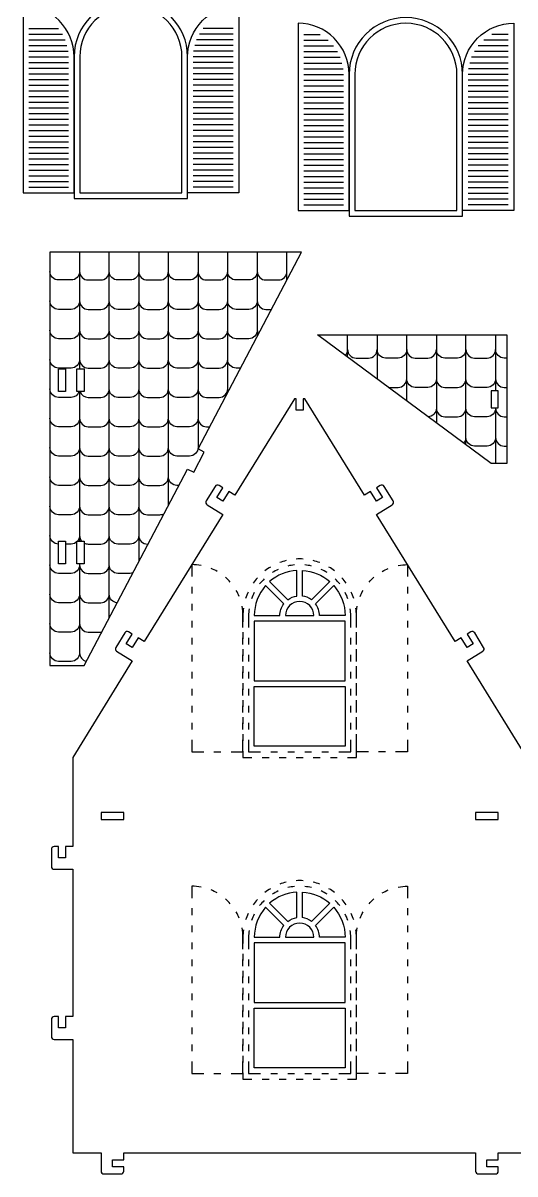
# Model space of a CAD drawing. Extents: x 3334 to 5610, y 984 to 2451.
# Drawn here: x 3334 to 3750, y 984 to 1959 of the extents above; entities that cross this region are included whole.
import ezdxf

# ---------------------------------------------------------------- set-up
doc = ezdxf.new("R2010")
doc.units = 0
doc.header["$MEASUREMENT"] = 0
doc.layers.add('LAYER1', color=18, linetype='CONTINUOUS')

msp = doc.modelspace()

# ---------------------------------------------------------------- linework, layer by layer
at = {"layer": 'LAYER1'}
for points in [[(3334.36, 1814.96), (3377.56, 1814.96), (3377.56, 1930.16, 0.414214), (3334.36, 1973.36)], [(3377.56, 1930.16), (3377.56, 1810.16), (3473.56, 1810.16), (3473.56, 1930.16, 1)], [(3382.36, 1930.16), (3382.36, 1814.96), (3468.76, 1814.96), (3468.76, 1930.16, 1)], [(3516.76, 1814.96), (3473.56, 1814.96), (3473.56, 1930.16, -0.414214), (3516.76, 1973.36)], [(3610.16, 1915.26), (3610.16, 1795.26), (3706.16, 1795.26), (3706.16, 1915.26, 1)], [(3566.96, 1800.06), (3610.16, 1800.06), (3610.16, 1915.26, 0.414214), (3566.96, 1958.46)], [(3614.96, 1915.26), (3614.96, 1800.06), (3701.36, 1800.06), (3701.36, 1915.26, 1)], [(3749.36, 1800.06), (3706.16, 1800.06), (3706.16, 1915.26, -0.414214), (3749.36, 1958.46)], [(3542.95, 1485.75), (3558.29, 1470.41, -0.125326), (3565.95, 1473.58), (3565.95, 1495.28, 0.166595)], [(3570.75, 1495.28, -0.166595), (3593.76, 1485.75), (3578.41, 1470.41, 0.125326), (3570.75, 1473.58)], [(3539.56, 1482.35, 0.182708), (3529.95, 1456.95), (3551.55, 1456.95, -0.161906), (3554.9, 1467.01)], [(3597.15, 1482.35, -0.182708), (3606.75, 1456.95), (3585.15, 1456.95, 0.161906), (3581.81, 1467.01)], [(3580.35, 1456.95, 1), (3556.35, 1456.95)], [(3542.95, 1213.44), (3558.29, 1198.1, -0.125326), (3565.95, 1201.27), (3565.95, 1222.97, 0.166595)], [(3570.75, 1222.97, -0.166595), (3593.76, 1213.44), (3578.41, 1198.1, 0.125326), (3570.75, 1201.27)], [(3539.56, 1210.04, 0.182708), (3529.95, 1184.64), (3551.55, 1184.64, -0.161906), (3554.9, 1194.7)], [(3597.15, 1210.04, -0.182708), (3606.75, 1184.64), (3585.15, 1184.64, 0.161906), (3581.81, 1194.7)], [(3580.35, 1184.64, 1), (3556.35, 1184.64)]]:
    msp.add_lwpolyline(points, format="xyb", close=True, dxfattribs=at)
for points in [[(3339.16, 1954.16), (3364.34, 1954.16)], [(3339.16, 1949.36), (3367.62, 1949.36)], [(3511.96, 1949.36), (3483.5, 1949.36)], [(3511.96, 1954.16), (3486.78, 1954.16)], [(3339.16, 1944.56), (3369.96, 1944.56)], [(3339.16, 1939.76), (3371.54, 1939.76)], [(3511.96, 1939.76), (3479.58, 1939.76)], [(3511.96, 1944.56), (3481.16, 1944.56)], [(3571.76, 1948.86), (3585.55, 1948.86)], [(3571.76, 1944.06), (3592.36, 1944.06)], [(3571.76, 1939.26), (3596.94, 1939.26)], [(3744.56, 1939.26), (3719.39, 1939.26)], [(3744.56, 1944.06), (3723.97, 1944.06)], [(3744.56, 1948.86), (3730.77, 1948.86)], [(3339.16, 1934.96), (3372.46, 1934.96)], [(3339.16, 1930.16), (3372.76, 1930.16)], [(3511.96, 1930.16), (3478.36, 1930.16)], [(3511.96, 1934.96), (3478.66, 1934.96)], [(3571.76, 1934.46), (3600.22, 1934.46)], [(3571.76, 1929.66), (3602.56, 1929.66)], [(3744.56, 1929.66), (3713.77, 1929.66)], [(3744.56, 1934.46), (3716.11, 1934.46)], [(3339.16, 1925.36), (3372.76, 1925.36)], [(3339.16, 1920.56), (3372.76, 1920.56)], [(3511.96, 1925.36), (3478.36, 1925.36)], [(3511.96, 1920.56), (3478.36, 1920.56)], [(3571.76, 1924.86), (3604.14, 1924.86)], [(3571.76, 1920.06), (3605.06, 1920.06)], [(3744.56, 1920.06), (3711.27, 1920.06)], [(3744.56, 1924.86), (3712.18, 1924.86)], [(3339.16, 1915.76), (3372.76, 1915.76)], [(3339.16, 1910.96), (3372.76, 1910.96)], [(3511.96, 1915.76), (3478.36, 1915.76)], [(3511.96, 1910.96), (3478.36, 1910.96)], [(3571.76, 1915.26), (3605.36, 1915.26)], [(3571.76, 1910.46), (3605.36, 1910.46)], [(3744.56, 1915.26), (3710.96, 1915.26)], [(3744.56, 1910.46), (3710.96, 1910.46)], [(3339.16, 1906.16), (3372.76, 1906.16)], [(3339.16, 1901.36), (3372.76, 1901.36)], [(3511.96, 1906.16), (3478.36, 1906.16)], [(3511.96, 1901.36), (3478.36, 1901.36)], [(3571.76, 1905.66), (3605.36, 1905.66)], [(3571.76, 1900.86), (3605.36, 1900.86)], [(3744.56, 1905.66), (3710.96, 1905.66)], [(3744.56, 1900.86), (3710.96, 1900.86)], [(3339.16, 1896.56), (3372.76, 1896.56)], [(3339.16, 1891.76), (3372.76, 1891.76)], [(3511.96, 1896.56), (3478.36, 1896.56)], [(3511.96, 1891.76), (3478.36, 1891.76)], [(3571.76, 1896.06), (3605.36, 1896.06)], [(3571.76, 1891.26), (3605.36, 1891.26)], [(3744.56, 1896.06), (3710.96, 1896.06)], [(3744.56, 1891.26), (3710.96, 1891.26)], [(3339.16, 1886.96), (3372.76, 1886.96)], [(3339.16, 1882.16), (3372.76, 1882.16)], [(3511.96, 1886.96), (3478.36, 1886.96)], [(3511.96, 1882.16), (3478.36, 1882.16)], [(3571.76, 1886.46), (3605.36, 1886.46)], [(3571.76, 1881.66), (3605.36, 1881.66)], [(3744.56, 1886.46), (3710.96, 1886.46)], [(3744.56, 1881.66), (3710.96, 1881.66)], [(3339.16, 1877.36), (3372.76, 1877.36)], [(3339.16, 1872.56), (3372.76, 1872.56)], [(3511.96, 1877.36), (3478.36, 1877.36)], [(3511.96, 1872.56), (3478.36, 1872.56)], [(3571.76, 1876.86), (3605.36, 1876.86)], [(3571.76, 1872.06), (3605.36, 1872.06)], [(3744.56, 1876.86), (3710.96, 1876.86)], [(3744.56, 1872.06), (3710.96, 1872.06)], [(3339.16, 1867.76), (3372.76, 1867.76)], [(3339.16, 1862.96), (3372.76, 1862.96)], [(3511.96, 1867.76), (3478.36, 1867.76)], [(3511.96, 1862.96), (3478.36, 1862.96)], [(3571.76, 1867.26), (3605.36, 1867.26)], [(3571.76, 1862.46), (3605.36, 1862.46)], [(3744.56, 1867.26), (3710.96, 1867.26)], [(3744.56, 1862.46), (3710.96, 1862.46)], [(3339.16, 1858.16), (3372.76, 1858.16)], [(3339.16, 1853.36), (3372.76, 1853.36)], [(3511.96, 1858.16), (3478.36, 1858.16)], [(3511.96, 1853.36), (3478.36, 1853.36)], [(3571.76, 1857.66), (3605.36, 1857.66)], [(3571.76, 1852.86), (3605.36, 1852.86)], [(3744.56, 1857.66), (3710.96, 1857.66)], [(3744.56, 1852.86), (3710.96, 1852.86)], [(3339.16, 1848.56), (3372.76, 1848.56)], [(3339.16, 1843.76), (3372.76, 1843.76)], [(3511.96, 1848.56), (3478.36, 1848.56)], [(3511.96, 1843.76), (3478.36, 1843.76)], [(3571.76, 1848.06), (3605.36, 1848.06)], [(3571.76, 1843.26), (3605.36, 1843.26)], [(3744.56, 1848.06), (3710.96, 1848.06)], [(3744.56, 1843.26), (3710.96, 1843.26)], [(3339.16, 1838.96), (3372.76, 1838.96)], [(3339.16, 1834.16), (3372.76, 1834.16)], [(3511.96, 1838.96), (3478.36, 1838.96)], [(3511.96, 1834.16), (3478.36, 1834.16)], [(3571.76, 1838.46), (3605.36, 1838.46)], [(3571.76, 1833.66), (3605.36, 1833.66)], [(3744.56, 1838.46), (3710.96, 1838.46)], [(3744.56, 1833.66), (3710.96, 1833.66)], [(3339.16, 1829.36), (3372.76, 1829.36)], [(3339.16, 1824.56), (3372.76, 1824.56)], [(3511.96, 1829.36), (3478.36, 1829.36)], [(3511.96, 1824.56), (3478.36, 1824.56)], [(3571.76, 1828.86), (3605.36, 1828.86)], [(3571.76, 1824.06), (3605.36, 1824.06)], [(3744.56, 1828.86), (3710.96, 1828.86)], [(3744.56, 1824.06), (3710.96, 1824.06)], [(3339.16, 1819.76), (3372.76, 1819.76)], [(3511.96, 1819.76), (3478.36, 1819.76)], [(3571.76, 1819.26), (3605.36, 1819.26)], [(3571.76, 1814.46), (3605.36, 1814.46)], [(3744.56, 1819.26), (3710.96, 1819.26)], [(3744.56, 1814.46), (3710.96, 1814.46)], [(3571.76, 1809.66), (3605.36, 1809.66)], [(3571.76, 1804.86), (3605.36, 1804.86)], [(3744.56, 1809.66), (3710.96, 1809.66)], [(3744.56, 1804.86), (3710.96, 1804.86)], [(3382.2, 1764.58), (3382.2, 1665.86)], [(3407.25, 1455.15), (3407.25, 1764.58)], [(3432.29, 1764.58), (3432.29, 1502.82)], [(3457.34, 1550.48), (3457.34, 1764.58)], [(3482.39, 1764.58), (3482.39, 1598.15)], [(3507.44, 1645.81), (3507.44, 1764.58)], [(3532.48, 1764.58), (3532.48, 1693.48)], [(3557.53, 1741.14), (3557.53, 1764.58)], [(3608.8, 1675.84), (3608.8, 1694.6)], [(3633.85, 1694.6), (3633.85, 1657.27)], [(3658.89, 1638.7), (3658.89, 1694.6)], [(3683.94, 1694.6), (3683.94, 1620.13)], [(3708.99, 1601.56), (3708.99, 1694.6)], [(3734.04, 1694.6), (3734.04, 1647.4)], [(3382.2, 1646.66), (3382.2, 1520.12)], [(3734.04, 1633), (3734.04, 1585.8)], [(3477.15, 1481.47), (3477.15, 1475.71)], [(3659.55, 1481.47), (3659.55, 1475.71)], [(3477.15, 1467.06), (3477.15, 1461.3)], [(3659.55, 1467.06), (3659.55, 1461.3)], [(3477.15, 1452.65), (3477.15, 1446.89)], [(3520.35, 1456.95), (3520.35, 1451.71)], [(3525.15, 1456.95), (3525.15, 1446.9)], [(3659.55, 1452.65), (3659.55, 1446.89)], [(3520.35, 1443.06), (3520.35, 1437.3)], [(3616.35, 1437.3), (3616.35, 1443.06)], [(3477.15, 1438.24), (3477.15, 1432.48)], [(3520.35, 1432.49), (3520.35, 1438.26)], [(3525.15, 1438.26), (3525.15, 1432.49)], [(3611.55, 1432.49), (3611.55, 1438.26)], [(3616.35, 1432.49), (3616.35, 1438.26)], [(3659.55, 1438.24), (3659.55, 1432.48)], [(3477.15, 1423.83), (3477.15, 1418.07)], [(3520.35, 1428.65), (3520.35, 1422.89)], [(3520.35, 1418.08), (3520.35, 1423.85)], [(3525.15, 1423.85), (3525.15, 1418.08)], [(3611.55, 1418.08), (3611.55, 1423.85)], [(3616.35, 1422.89), (3616.35, 1428.65)], [(3616.35, 1418.08), (3616.35, 1423.85)], [(3659.55, 1423.83), (3659.55, 1418.07)], [(3520.35, 1414.24), (3520.35, 1408.48)], [(3616.35, 1408.48), (3616.35, 1414.24)], [(3477.15, 1409.42), (3477.15, 1403.66)], [(3520.35, 1403.67), (3520.35, 1409.44)], [(3525.15, 1409.44), (3525.15, 1403.67)], [(3611.55, 1403.67), (3611.55, 1409.44)], [(3616.35, 1403.67), (3616.35, 1409.44)], [(3659.55, 1409.42), (3659.55, 1403.66)], [(3477.15, 1395.01), (3477.15, 1389.25)], [(3520.35, 1399.83), (3520.35, 1394.07)], [(3520.35, 1389.26), (3520.35, 1395.03)], [(3525.15, 1395.03), (3525.15, 1389.26)], [(3611.55, 1389.26), (3611.55, 1395.03)], [(3616.35, 1394.07), (3616.35, 1399.83)], [(3616.35, 1389.26), (3616.35, 1395.03)], [(3659.55, 1395.01), (3659.55, 1389.25)], [(3520.35, 1385.42), (3520.35, 1379.66)], [(3616.35, 1379.66), (3616.35, 1385.42)], [(3477.15, 1380.61), (3477.15, 1374.84)], [(3520.35, 1374.86), (3520.35, 1380.62)], [(3525.15, 1380.62), (3525.15, 1374.86)], [(3611.55, 1374.86), (3611.55, 1380.62)], [(3616.35, 1374.86), (3616.35, 1380.62)], [(3659.55, 1380.61), (3659.55, 1374.84)], [(3477.15, 1366.2), (3477.15, 1360.43)], [(3520.35, 1371.01), (3520.35, 1365.25)], [(3520.35, 1360.45), (3520.35, 1366.21)], [(3525.15, 1366.21), (3525.15, 1360.45)], [(3611.55, 1360.45), (3611.55, 1366.21)], [(3616.35, 1365.25), (3616.35, 1371.01)], [(3616.35, 1360.45), (3616.35, 1366.21)], [(3659.55, 1366.2), (3659.55, 1360.43)], [(3520.35, 1356.61), (3520.35, 1350.84)], [(3616.35, 1350.84), (3616.35, 1356.61)], [(3477.15, 1351.79), (3477.15, 1341.75)], [(3510.28, 1341.75), (3520.35, 1341.75), (3520.35, 1351.8)], [(3525.15, 1351.8), (3525.15, 1341.75), (3535.21, 1341.75)], [(3601.5, 1341.75), (3611.55, 1341.75), (3611.55, 1351.8)], [(3626.43, 1341.75), (3616.35, 1341.75), (3616.35, 1351.8)], [(3659.55, 1351.79), (3659.55, 1341.75)], [(3477.15, 1341.75), (3487.23, 1341.75)], [(3495.87, 1341.75), (3501.64, 1341.75)], [(3520.35, 1342.2), (3520.35, 1336.95), (3528.01, 1336.95)], [(3536.65, 1336.95), (3542.42, 1336.95)], [(3543.86, 1341.75), (3549.62, 1341.75)], [(3551.06, 1336.95), (3556.83, 1336.95)], [(3558.27, 1341.75), (3564.03, 1341.75)], [(3565.47, 1336.95), (3571.24, 1336.95)], [(3572.68, 1341.75), (3578.44, 1341.75)], [(3579.88, 1336.95), (3585.65, 1336.95)], [(3587.09, 1341.75), (3592.85, 1341.75)], [(3594.29, 1336.95), (3600.05, 1336.95)], [(3608.7, 1336.95), (3616.35, 1336.95), (3616.35, 1342.2)], [(3640.84, 1341.75), (3635.07, 1341.75)], [(3659.55, 1341.75), (3649.48, 1341.75)], [(3477.15, 1209.16), (3477.15, 1203.4)], [(3659.55, 1209.16), (3659.55, 1203.4)], [(3477.15, 1194.75), (3477.15, 1188.99)], [(3659.55, 1194.75), (3659.55, 1188.99)], [(3477.15, 1180.34), (3477.15, 1174.58)], [(3520.35, 1184.64), (3520.35, 1179.4)], [(3525.15, 1184.64), (3525.15, 1174.59)], [(3659.55, 1180.34), (3659.55, 1174.58)], [(3520.35, 1170.75), (3520.35, 1164.99)], [(3616.35, 1164.99), (3616.35, 1170.75)], [(3477.15, 1165.93), (3477.15, 1160.17)], [(3520.35, 1160.18), (3520.35, 1165.95)], [(3525.15, 1165.95), (3525.15, 1160.18)], [(3611.55, 1160.18), (3611.55, 1165.95)], [(3616.35, 1160.18), (3616.35, 1165.95)], [(3659.55, 1165.93), (3659.55, 1160.17)], [(3477.15, 1151.52), (3477.15, 1145.76)], [(3520.35, 1156.34), (3520.35, 1150.58)], [(3520.35, 1145.77), (3520.35, 1151.54)], [(3525.15, 1151.54), (3525.15, 1145.77)], [(3611.55, 1145.77), (3611.55, 1151.54)], [(3616.35, 1150.58), (3616.35, 1156.34)], [(3616.35, 1145.77), (3616.35, 1151.54)], [(3659.55, 1151.52), (3659.55, 1145.76)], [(3520.35, 1141.93), (3520.35, 1136.17)], [(3616.35, 1136.17), (3616.35, 1141.93)], [(3477.15, 1137.11), (3477.15, 1131.35)], [(3520.35, 1131.36), (3520.35, 1137.13)], [(3525.15, 1137.13), (3525.15, 1131.36)], [(3611.55, 1131.36), (3611.55, 1137.13)], [(3616.35, 1131.36), (3616.35, 1137.13)], [(3659.55, 1137.11), (3659.55, 1131.35)], [(3477.15, 1122.71), (3477.15, 1116.94)], [(3520.35, 1127.52), (3520.35, 1121.76)], [(3520.35, 1116.96), (3520.35, 1122.72)], [(3525.15, 1122.72), (3525.15, 1116.96)], [(3611.55, 1116.96), (3611.55, 1122.72)], [(3616.35, 1121.76), (3616.35, 1127.52)], [(3616.35, 1116.96), (3616.35, 1122.72)], [(3659.55, 1122.71), (3659.55, 1116.94)], [(3520.35, 1113.11), (3520.35, 1107.35)], [(3616.35, 1107.35), (3616.35, 1113.11)], [(3477.15, 1108.3), (3477.15, 1102.53)], [(3520.35, 1102.55), (3520.35, 1108.31)], [(3525.15, 1108.31), (3525.15, 1102.55)], [(3611.55, 1102.55), (3611.55, 1108.31)], [(3616.35, 1102.55), (3616.35, 1108.31)], [(3659.55, 1108.3), (3659.55, 1102.53)], [(3477.15, 1093.89), (3477.15, 1088.12)], [(3520.35, 1098.71), (3520.35, 1092.94)], [(3520.35, 1088.14), (3520.35, 1093.9)], [(3525.15, 1093.9), (3525.15, 1088.14)], [(3611.55, 1088.14), (3611.55, 1093.9)], [(3616.35, 1092.94), (3616.35, 1098.71)], [(3616.35, 1088.14), (3616.35, 1093.9)], [(3659.55, 1093.89), (3659.55, 1088.12)], [(3520.35, 1084.3), (3520.35, 1078.53)], [(3616.35, 1078.53), (3616.35, 1084.3)], [(3477.15, 1079.48), (3477.15, 1069.44)], [(3510.28, 1069.44), (3520.35, 1069.44), (3520.35, 1079.49)], [(3525.15, 1079.49), (3525.15, 1069.44), (3535.21, 1069.44)], [(3601.5, 1069.44), (3611.55, 1069.44), (3611.55, 1079.49)], [(3626.43, 1069.44), (3616.35, 1069.44), (3616.35, 1079.49)], [(3659.55, 1079.48), (3659.55, 1069.44)], [(3477.15, 1069.44), (3487.23, 1069.44)], [(3495.87, 1069.44), (3501.64, 1069.44)], [(3520.35, 1069.89), (3520.35, 1064.64), (3528.01, 1064.64)], [(3536.65, 1064.64), (3542.42, 1064.64)], [(3543.86, 1069.44), (3549.62, 1069.44)], [(3551.06, 1064.64), (3556.83, 1064.64)], [(3558.27, 1069.44), (3564.03, 1069.44)], [(3565.47, 1064.64), (3571.24, 1064.64)], [(3572.68, 1069.44), (3578.44, 1069.44)], [(3579.88, 1064.64), (3585.65, 1064.64)], [(3587.09, 1069.44), (3592.85, 1069.44)], [(3594.29, 1064.64), (3600.05, 1064.64)], [(3608.7, 1064.64), (3616.35, 1064.64), (3616.35, 1069.89)], [(3640.84, 1069.44), (3635.07, 1069.44)], [(3659.55, 1069.44), (3649.48, 1069.44)]]:
    msp.add_lwpolyline(points, dxfattribs=at)
for points in [[(3482.36, 1598.1), (3569.85, 1764.58), (3357.15, 1764.58), (3357.15, 1414.63), (3385.95, 1414.63), (3473.43, 1581.11), (3478.74, 1578.32), (3487.68, 1595.31)], [(3583.49, 1694.6), (3743.45, 1694.6), (3743.45, 1585.8), (3730.25, 1585.8)], [(3364.35, 1665.86), (3370.35, 1665.86), (3370.35, 1646.66), (3364.35, 1646.66)], [(3379.95, 1665.86), (3385.95, 1665.86), (3385.95, 1646.66), (3379.95, 1646.66)], [(3736.25, 1647.4), (3730.25, 1647.4), (3730.25, 1633), (3736.25, 1633)], [(3364.35, 1520.12), (3370.35, 1520.12), (3370.35, 1500.92), (3364.35, 1500.92)], [(3379.95, 1520.12), (3385.95, 1520.12), (3385.95, 1500.92), (3379.95, 1500.92)], [(3606.75, 1452.15), (3529.95, 1452.15), (3529.95, 1401.75), (3606.75, 1401.75)], [(3606.75, 1396.95), (3606.75, 1346.55), (3529.95, 1346.55), (3529.95, 1396.95)], [(3400.35, 1290.24), (3400.35, 1284.24), (3419.55, 1284.24), (3419.55, 1290.24)], [(3717.15, 1290.24), (3717.15, 1284.24), (3736.35, 1284.24), (3736.35, 1290.24)], [(3606.75, 1179.84), (3529.95, 1179.84), (3529.95, 1129.44), (3606.75, 1129.44)], [(3606.75, 1124.64), (3606.75, 1074.24), (3529.95, 1074.24), (3529.95, 1124.64)]]:
    msp.add_lwpolyline(points, close=True, dxfattribs=at)
for points in [[(3382.2, 1748.34, -0.414214), (3375, 1741.14), (3364.35, 1741.14, -0.414214), (3357.15, 1748.34)], [(3382.2, 1748.34, 0.414214), (3389.4, 1741.14), (3400.05, 1741.14, 0.414214), (3407.25, 1748.34)], [(3432.29, 1748.34, -0.414214), (3425.09, 1741.14), (3414.45, 1741.14, -0.414214), (3407.25, 1748.34)], [(3432.29, 1748.34, 0.414214), (3439.49, 1741.14), (3450.14, 1741.14, 0.414214), (3457.34, 1748.34)], [(3482.39, 1748.34, -0.414214), (3475.19, 1741.14), (3464.54, 1741.14, -0.414214), (3457.34, 1748.34)], [(3482.39, 1748.34, 0.414214), (3489.59, 1741.14), (3500.24, 1741.14, 0.414214), (3507.44, 1748.34)], [(3532.48, 1748.34, -0.414214), (3525.28, 1741.14), (3514.64, 1741.14, -0.414214), (3507.44, 1748.34)], [(3532.48, 1748.34, 0.414214), (3539.68, 1741.14), (3550.33, 1741.14, 0.414214), (3557.53, 1748.34)], [(3382.2, 1723.5, -0.414214), (3375, 1716.3), (3364.35, 1716.3, -0.414214), (3357.15, 1723.5)], [(3382.2, 1723.5, 0.414214), (3389.4, 1716.3), (3400.05, 1716.3, 0.414214), (3407.25, 1723.5)], [(3432.29, 1723.5, -0.414214), (3425.09, 1716.3), (3414.45, 1716.3, -0.414214), (3407.25, 1723.5)], [(3432.29, 1723.5, 0.414214), (3439.49, 1716.3), (3450.14, 1716.3, 0.414214), (3457.34, 1723.5)], [(3482.39, 1723.5, -0.414214), (3475.19, 1716.3), (3464.54, 1716.3, -0.414214), (3457.34, 1723.5)], [(3482.39, 1723.5, 0.414214), (3489.59, 1716.3), (3500.24, 1716.3, 0.414214), (3507.44, 1723.5)], [(3532.48, 1723.5, -0.414214), (3525.28, 1716.3), (3514.64, 1716.3, -0.414214), (3507.44, 1723.5)], [(3532.48, 1723.5, 0.414214), (3539.68, 1716.3), (3544.47, 1716.3)], [(3382.2, 1698.66, -0.414214), (3375, 1691.46), (3364.35, 1691.46, -0.414214), (3357.15, 1698.66)], [(3382.2, 1698.66, 0.414214), (3389.4, 1691.46), (3400.05, 1691.46, 0.414214), (3407.25, 1698.66)], [(3432.29, 1698.66, -0.414214), (3425.09, 1691.46), (3414.45, 1691.46, -0.414214), (3407.25, 1698.66)], [(3432.29, 1698.66, 0.414214), (3439.49, 1691.46), (3450.14, 1691.46, 0.414214), (3457.34, 1698.66)], [(3482.39, 1698.66, -0.414214), (3475.19, 1691.46), (3464.54, 1691.46, -0.414214), (3457.34, 1698.66)], [(3482.39, 1698.66, 0.414214), (3489.59, 1691.46), (3500.24, 1691.46, 0.414214), (3507.44, 1698.66)], [(3532.48, 1698.66, -0.414214), (3525.28, 1691.46), (3514.64, 1691.46, -0.414214), (3507.44, 1698.66)], [(3532.48, 1698.66, 0.126595), (3533.38, 1695.18)], [(3608.8, 1682.25, -0.191627), (3606.83, 1677.3)], [(3608.8, 1682.25, 0.414214), (3616, 1675.05), (3626.65, 1675.05, 0.414214), (3633.85, 1682.25)], [(3658.89, 1682.25, -0.414214), (3651.69, 1675.05), (3641.05, 1675.05, -0.414214), (3633.85, 1682.25)], [(3658.89, 1682.25, 0.414214), (3666.09, 1675.05), (3676.74, 1675.05, 0.414214), (3683.94, 1682.25)], [(3708.99, 1682.25, -0.414214), (3701.79, 1675.05), (3691.14, 1675.05, -0.414214), (3683.94, 1682.25)], [(3708.99, 1682.25, 0.414214), (3716.19, 1675.05), (3726.84, 1675.05, 0.414214), (3734.04, 1682.25)], [(3743.45, 1675.05), (3741.24, 1675.05, -0.414214), (3734.04, 1682.25)], [(3382.2, 1673.82, -0.414214), (3375, 1666.62), (3364.35, 1666.62, -0.414214), (3357.15, 1673.82)], [(3382.2, 1673.82, 0.414214), (3389.4, 1666.62), (3400.05, 1666.62, 0.414214), (3407.25, 1673.82)], [(3432.29, 1673.82, -0.414214), (3425.09, 1666.62), (3414.45, 1666.62, -0.414214), (3407.25, 1673.82)], [(3432.29, 1673.82, 0.414214), (3439.49, 1666.62), (3450.14, 1666.62, 0.414214), (3457.34, 1673.82)], [(3482.39, 1673.82, -0.414214), (3475.19, 1666.62), (3464.54, 1666.62, -0.414214), (3457.34, 1673.82)], [(3482.39, 1673.82, 0.414214), (3489.59, 1666.62), (3500.24, 1666.62, 0.414214), (3507.44, 1673.82)], [(3518.37, 1666.62), (3514.64, 1666.62, -0.414214), (3507.44, 1673.82)], [(3633.85, 1657.41, -0.004646), (3633.85, 1657.27)], [(3633.85, 1657.41, 0.004711), (3633.85, 1657.27)], [(3643.38, 1650.21), (3651.69, 1650.21, 0.414214), (3658.89, 1657.41)], [(3683.94, 1657.41, -0.414214), (3676.74, 1650.21), (3666.09, 1650.21, -0.414214), (3658.89, 1657.41)], [(3683.94, 1657.41, 0.414214), (3691.14, 1650.21), (3701.79, 1650.21, 0.414214), (3708.99, 1657.41)], [(3734.04, 1657.41, -0.414214), (3726.84, 1650.21), (3716.19, 1650.21, -0.414214), (3708.99, 1657.41)], [(3734.04, 1657.41, 0.414214), (3741.24, 1650.21), (3743.45, 1650.21)], [(3381.82, 1646.66, -0.321452), (3375, 1641.78), (3364.35, 1641.78, -0.414214), (3357.15, 1648.98)], [(3382.58, 1646.66, 0.321452), (3389.4, 1641.78), (3400.05, 1641.78, 0.414214), (3407.25, 1648.98)], [(3432.29, 1648.98, -0.414214), (3425.09, 1641.78), (3414.45, 1641.78, -0.414214), (3407.25, 1648.98)], [(3432.29, 1648.98, 0.414214), (3439.49, 1641.78), (3450.14, 1641.78, 0.414214), (3457.34, 1648.98)], [(3482.39, 1648.98, -0.414214), (3475.19, 1641.78), (3464.54, 1641.78, -0.414214), (3457.34, 1648.98)], [(3482.39, 1648.98, 0.414214), (3489.59, 1641.78), (3500.24, 1641.78, 0.414214), (3507.44, 1648.98)], [(3507.84, 1646.59, -0.084679), (3507.44, 1648.98)], [(3760.35, 1336.95), (3709.91, 1418.63), (3723.18, 1426.83, 0.414214), (3723.96, 1430.13), (3716.39, 1442.38, 0.414214), (3713.09, 1443.16), (3710.03, 1441.27), (3715.07, 1433.1), (3709.97, 1429.95), (3704.92, 1438.12), (3699.82, 1434.96), (3633.32, 1542.63), (3646.59, 1550.83, 0.414214), (3647.37, 1554.13), (3639.8, 1566.38, 0.414214), (3636.5, 1567.16), (3633.44, 1565.27), (3638.48, 1557.1), (3633.38, 1553.95), (3628.33, 1562.12), (3623.23, 1558.97), (3572.78, 1640.64), (3571.35, 1640.64), (3571.35, 1631.04), (3565.35, 1631.04), (3565.35, 1640.64), (3563.93, 1640.64), (3513.48, 1558.97), (3508.38, 1562.12), (3503.33, 1553.95), (3498.23, 1557.1), (3503.27, 1565.27), (3500.21, 1567.16, 0.414214), (3496.91, 1566.38), (3489.34, 1554.13, 0.414214), (3490.12, 1550.83), (3503.39, 1542.63), (3436.89, 1434.96), (3431.79, 1438.12), (3426.74, 1429.95), (3421.64, 1433.1), (3426.68, 1441.27), (3423.62, 1443.16, 0.414214), (3420.32, 1442.38), (3412.75, 1430.13, 0.414214), (3413.53, 1426.83), (3426.8, 1418.63), (3376.35, 1336.95), (3376.35, 1261.44), (3370.35, 1261.44), (3370.35, 1251.84), (3364.35, 1251.84), (3364.35, 1261.44), (3360.75, 1261.44, 0.414214), (3358.35, 1259.04), (3358.35, 1244.64, 0.414214), (3360.75, 1242.24), (3376.35, 1242.24), (3376.35, 1117.44), (3370.35, 1117.44), (3370.35, 1107.84), (3364.35, 1107.84), (3364.35, 1117.44), (3360.75, 1117.44, 0.414214), (3358.35, 1115.04), (3358.35, 1100.64, 0.414214), (3360.75, 1098.24), (3376.35, 1098.24), (3376.35, 1002.24), (3400.35, 1002.24), (3400.35, 986.64, 0.414214), (3402.75, 984.24), (3417.15, 984.24, 0.414214), (3419.55, 986.64), (3419.55, 990.24), (3409.95, 990.24), (3409.95, 996.24), (3419.55, 996.24), (3419.55, 1002.24), (3717.15, 1002.24), (3717.15, 986.64, 0.414214), (3719.55, 984.24), (3733.95, 984.24, 0.414214), (3736.35, 986.64), (3736.35, 990.24), (3726.75, 990.24), (3726.75, 996.24), (3736.35, 996.24), (3736.35, 1002.24), (3760.35, 1002.24)], [(3683.94, 1632.57, -0.40858), (3676.88, 1625.37)], [(3683.94, 1632.57, 0.414214), (3691.14, 1625.37), (3701.79, 1625.37, 0.414214), (3708.99, 1632.57)], [(3734.04, 1632.57, -0.414214), (3726.84, 1625.37), (3716.19, 1625.37, -0.414214), (3708.99, 1632.57)], [(3734.04, 1632.57, 0.414214), (3741.24, 1625.37), (3743.45, 1625.37)], [(3382.2, 1624.14, -0.414214), (3375, 1616.94), (3364.35, 1616.94, -0.414214), (3357.15, 1624.14)], [(3382.2, 1624.14, 0.414214), (3389.4, 1616.94), (3400.05, 1616.94, 0.414214), (3407.25, 1624.14)], [(3432.29, 1624.14, -0.414214), (3425.09, 1616.94), (3414.45, 1616.94, -0.414214), (3407.25, 1624.14)], [(3432.29, 1624.14, 0.414214), (3439.49, 1616.94), (3450.14, 1616.94, 0.414214), (3457.34, 1624.14)], [(3482.39, 1624.14, -0.414214), (3475.19, 1616.94), (3464.54, 1616.94, -0.414214), (3457.34, 1624.14)], [(3482.39, 1624.14, 0.414214), (3489.59, 1616.94), (3492.26, 1616.94)], [(3382.2, 1599.3, -0.414214), (3375, 1592.1), (3364.35, 1592.1, -0.414214), (3357.15, 1599.3)], [(3382.2, 1599.3, 0.414214), (3389.4, 1592.1), (3400.05, 1592.1, 0.414214), (3407.25, 1599.3)], [(3432.29, 1599.3, -0.414214), (3425.09, 1592.1), (3414.45, 1592.1, -0.414214), (3407.25, 1599.3)], [(3432.29, 1599.3, 0.414214), (3439.49, 1592.1), (3450.14, 1592.1, 0.414214), (3457.34, 1599.3)], [(3482.39, 1599.3, -0.414213), (3475.19, 1592.1), (3464.54, 1592.1, -0.414214), (3457.34, 1599.3)], [(3482.39, 1599.3, 0.035229), (3482.46, 1598.28)], [(3707.15, 1602.92, 0.184596), (3708.99, 1607.73)], [(3734.04, 1607.73, -0.414214), (3726.84, 1600.53), (3716.19, 1600.53, -0.414214), (3708.99, 1607.73)], [(3734.04, 1607.73, 0.414214), (3741.24, 1600.53), (3743.45, 1600.53)], [(3382.2, 1574.46, -0.414214), (3375, 1567.26), (3364.35, 1567.26, -0.414214), (3357.15, 1574.46)], [(3382.2, 1574.46, 0.414214), (3389.4, 1567.26), (3400.05, 1567.26, 0.414214), (3407.25, 1574.46)], [(3432.29, 1574.46, -0.414214), (3425.09, 1567.26), (3414.45, 1567.26, -0.414214), (3407.25, 1574.46)], [(3432.29, 1574.46, 0.414214), (3439.49, 1567.26), (3450.14, 1567.26, 0.414214), (3457.34, 1574.46)], [(3466.15, 1567.26), (3464.54, 1567.26, -0.414214), (3457.34, 1574.46)], [(3382.2, 1549.62, -0.414214), (3375, 1542.42), (3364.35, 1542.42, -0.414214), (3357.15, 1549.62)], [(3382.2, 1549.62, 0.414214), (3389.4, 1542.42), (3400.05, 1542.42, 0.414214), (3407.25, 1549.62)], [(3432.29, 1549.62, -0.414214), (3425.09, 1542.42), (3414.45, 1542.42, -0.414214), (3407.25, 1549.62)], [(3432.29, 1549.62, 0.414214), (3439.49, 1542.42), (3450.14, 1542.42, 0.124045), (3453.55, 1543.28)], [(3364.35, 1517.58, -0.414214), (3357.15, 1524.78)], [(3382.2, 1524.78, -0.414214), (3375, 1517.58), (3370.35, 1517.58)], [(3382.2, 1524.78, 0.177786), (3383.91, 1520.12)], [(3385.95, 1518.45, 0.125481), (3389.4, 1517.58), (3400.05, 1517.58, 0.414214), (3407.25, 1524.78)], [(3432.29, 1524.78, -0.414214), (3425.09, 1517.58), (3414.45, 1517.58, -0.414214), (3407.25, 1524.78)], [(3432.29, 1524.78, 0.414214), (3439.49, 1517.58), (3440.05, 1517.58)], [(3382.2, 1500.92), (3382.2, 1425.42, 0.354693), (3387.92, 1418.37)], [(3556.94, 1503.57, 0.030028), (3551.43, 1501.87)], [(3571.23, 1504.86, 0.030028), (3565.47, 1504.86)], [(3585.27, 1501.87, 0.030028), (3579.77, 1503.57)], [(3382.2, 1499.94, -0.414214), (3375, 1492.74), (3364.35, 1492.74, -0.414214), (3357.15, 1499.94)], [(3382.2, 1499.94, 0.414214), (3389.4, 1492.74), (3400.05, 1492.74, 0.414214), (3407.25, 1499.94)], [(3427.15, 1493.04, -0.072634), (3425.09, 1492.74), (3414.45, 1492.74, -0.414214), (3407.25, 1499.94)], [(3485.1, 1499.41, 0.046286), (3477.15, 1500.15), (3477.15, 1490.12)], [(3498.57, 1494.47, 0.033367), (3493.38, 1496.99)], [(3543.66, 1498.11, 0.030028), (3538.91, 1494.86)], [(3550.2, 1496.15, 0.033367), (3545.15, 1493.39)], [(3564.04, 1499.93, 0.033367), (3558.36, 1498.98)], [(3578.35, 1498.98, 0.033367), (3572.67, 1499.93)], [(3591.56, 1493.39, 0.033367), (3586.5, 1496.15)], [(3597.8, 1494.86, 0.030028), (3593.05, 1498.11)], [(3638.14, 1494.47, -0.033367), (3643.32, 1496.99)], [(3651.61, 1499.41, -0.046286), (3659.55, 1500.15), (3659.55, 1490.12)], [(3509.67, 1485.39, 0.033367), (3505.6, 1489.47)], [(3532.59, 1488.97, 0.030028), (3529.02, 1484.46)], [(3538.37, 1488.05, 0.033367), (3534.5, 1483.78)], [(3602.21, 1483.78, 0.033367), (3598.34, 1488.05)], [(3607.69, 1484.46, 0.030028), (3604.11, 1488.97)], [(3627.04, 1485.39, -0.033367), (3631.11, 1489.47)], [(3382.2, 1475.1, -0.414214), (3375, 1467.9), (3364.35, 1467.9, -0.414214), (3357.15, 1475.1)], [(3382.2, 1475.1, 0.414214), (3389.4, 1467.9), (3400.05, 1467.9, 0.414214), (3407.25, 1475.1)], [(3413.95, 1467.91, -0.394173), (3407.25, 1475.1)], [(3517.19, 1473.18, 0.033367), (3514.67, 1478.36)], [(3524.73, 1476.96, 0.030028), (3522.64, 1471.59)], [(3529.84, 1476.52, 0.033367), (3527.58, 1471.22)], [(3609.13, 1471.22, 0.033367), (3606.87, 1476.52)], [(3614.07, 1471.59, 0.030028), (3611.98, 1476.96)], [(3619.52, 1473.18, -0.033367), (3622.03, 1478.36)], [(3520.35, 1446.9), (3520.35, 1456.95, 0.046286), (3519.62, 1464.9)], [(3520.76, 1463.17, 0.03248), (3520.35, 1456.95)], [(3525.56, 1462.83, 0.03415), (3525.15, 1456.95)], [(3611.55, 1446.9), (3611.55, 1456.95, 0.03415), (3611.15, 1462.83)], [(3616.35, 1451.71), (3616.35, 1456.95, 0.03248), (3615.95, 1463.17)], [(3616.35, 1446.9), (3616.35, 1456.95, -0.046286), (3617.09, 1464.9)], [(3382.2, 1450.26, -0.414214), (3375, 1443.06), (3364.35, 1443.06, -0.414214), (3357.15, 1450.26)], [(3382.2, 1450.26, 0.414214), (3389.4, 1443.06), (3400.05, 1443.06, 0.030283), (3400.92, 1443.11)], [(3382.2, 1425.42, -0.414214), (3375, 1418.22), (3364.35, 1418.22, -0.414214), (3357.15, 1425.42)], [(3485.1, 1227.1, 0.046286), (3477.15, 1227.84), (3477.15, 1217.81)], [(3556.94, 1231.26, 0.030028), (3551.43, 1229.56)], [(3571.23, 1232.56, 0.030028), (3565.47, 1232.56)], [(3585.27, 1229.56, 0.030028), (3579.77, 1231.26)], [(3651.61, 1227.1, -0.046286), (3659.55, 1227.84), (3659.55, 1217.81)], [(3498.57, 1222.16, 0.033367), (3493.38, 1224.68)], [(3543.66, 1225.8, 0.030028), (3538.91, 1222.55)], [(3550.2, 1223.84, 0.033367), (3545.15, 1221.08)], [(3564.04, 1227.63, 0.033367), (3558.36, 1226.67)], [(3578.35, 1226.67, 0.033367), (3572.67, 1227.63)], [(3591.56, 1221.08, 0.033367), (3586.5, 1223.84)], [(3597.8, 1222.55, 0.030028), (3593.05, 1225.8)], [(3638.14, 1222.16, -0.033367), (3643.32, 1224.68)], [(3509.67, 1213.08, 0.033367), (3505.6, 1217.16)], [(3532.59, 1216.66, 0.030028), (3529.02, 1212.15)], [(3538.37, 1215.74, 0.033367), (3534.5, 1211.48)], [(3602.21, 1211.48, 0.033367), (3598.34, 1215.74)], [(3607.69, 1212.15, 0.030028), (3604.11, 1216.66)], [(3627.04, 1213.08, -0.033367), (3631.11, 1217.16)], [(3517.19, 1200.87, 0.033367), (3514.67, 1206.05)], [(3524.73, 1204.65, 0.030028), (3522.64, 1199.28)], [(3529.84, 1204.21, 0.033367), (3527.58, 1198.91)], [(3609.13, 1198.91, 0.033367), (3606.87, 1204.21)], [(3614.07, 1199.28, 0.030028), (3611.98, 1204.65)], [(3619.52, 1200.87, -0.033367), (3622.03, 1206.05)], [(3520.35, 1174.59), (3520.35, 1184.64, 0.046286), (3519.62, 1192.59)], [(3520.76, 1190.86, 0.03248), (3520.35, 1184.64)], [(3525.56, 1190.52, 0.03415), (3525.15, 1184.64)], [(3611.55, 1174.59), (3611.55, 1184.64, 0.03415), (3611.15, 1190.52)], [(3616.35, 1179.4), (3616.35, 1184.64, 0.03248), (3615.95, 1190.86)], [(3616.35, 1174.59), (3616.35, 1184.64, -0.046286), (3617.09, 1192.59)]]:
    msp.add_lwpolyline(points, format="xyb", dxfattribs=at)

doc.saveas('drawing.dxf')
